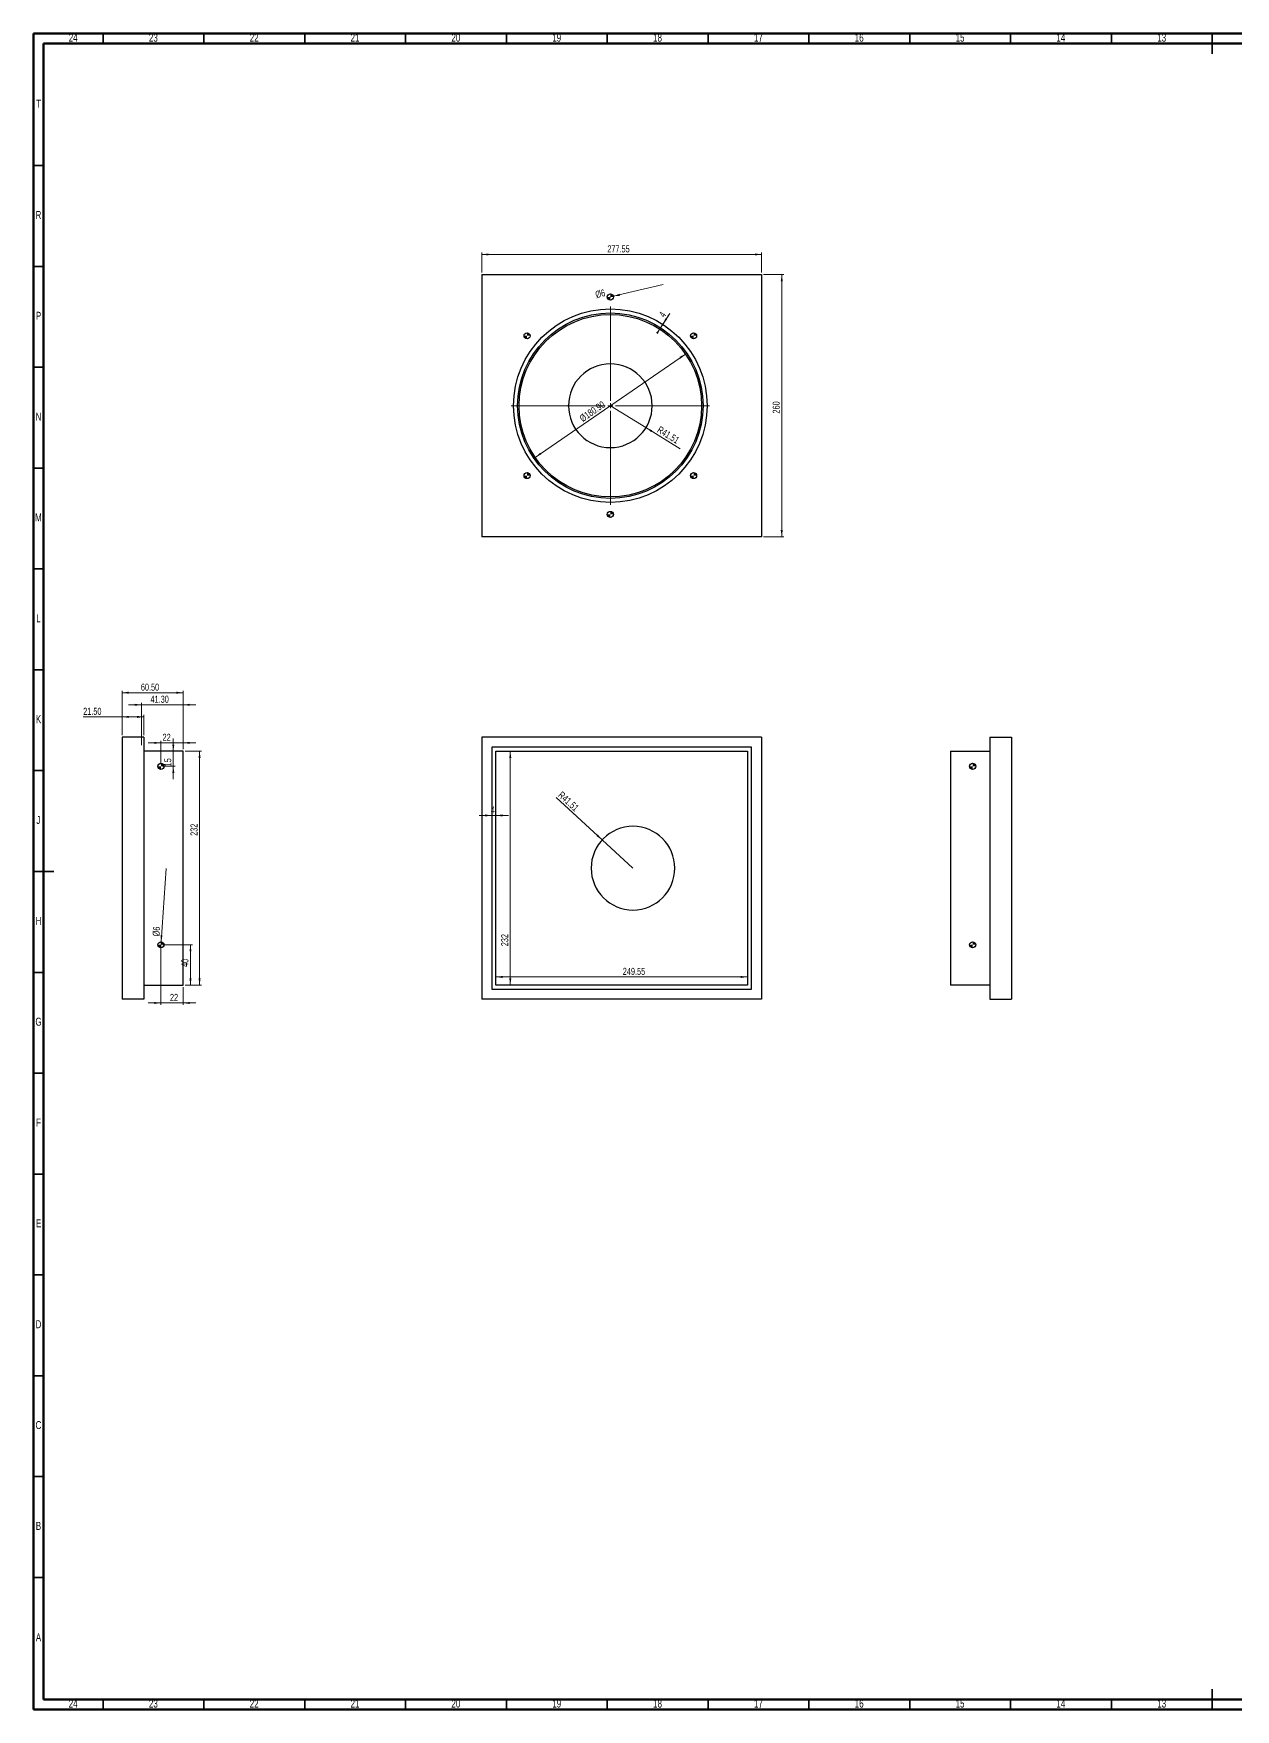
# Model space of a CAD drawing. Header units: millimetres. Extents: x 15 to 1184, y 5 to 836.
# Drawn here: x 15 to 611, y 5 to 836 of the extents above; entities that cross this region are included whole.
import ezdxf

# ---------------------------------------------------------------- set-up
doc = ezdxf.new("R2010")
doc.units = ezdxf.units.MM
doc.styles.add('SLDTEXTSTYLE0', font='TXT', dxfattribs={"width": 0.75})
doc.dimstyles.new('SLDDIMSTYLE0', dxfattribs={"dimtxt": 3.5, "dimasz": 3.302, "dimexe": 0, "dimexo": 0.0625, "dimgap": 0.875, "dimtad": 1, "dimlfac": 2, "dimrnd": 1e-09, "dimzin": 12, "dimdsep": 46, "dimtxsty": 'SLDTEXTSTYLE0', "dimsah": 1, "dimcen": 0.09, "dimadec": 0, "dimazin": 3, "dimtfac": 1, "dimtofl": 0, "dimtmove": 0, "dimatfit": 3, "dimfxl": 0, "dimfrac": 2, "dimtolj": 1, "dimtzin": 12, "dimarcsym": 0})
doc.dimstyles.new('SLDDIMSTYLE1', dxfattribs={"dimtxt": 3.5, "dimasz": 3.302, "dimexe": 0, "dimexo": 0.0625, "dimgap": 0.875, "dimtad": 1, "dimlfac": 2, "dimrnd": 1e-09, "dimzin": 12, "dimdsep": 46, "dimtxsty": 'SLDTEXTSTYLE0', "dimblk1": 'NONE', "dimsah": 1, "dimcen": 0, "dimadec": 0, "dimazin": 3, "dimtfac": 1, "dimtmove": 0, "dimatfit": 3, "dimldrblk": 'NONE', "dimfxl": 0, "dimfrac": 2, "dimtolj": 1, "dimtzin": 12, "dimarcsym": 0})
doc.dimstyles.new('SLDDIMSTYLE2', dxfattribs={"dimtxt": 3.5, "dimasz": 3.302, "dimexe": 0, "dimexo": 0.0625, "dimgap": 0.875, "dimtad": 1, "dimlfac": 2, "dimrnd": 1e-09, "dimzin": 4, "dimdsep": 46, "dimtxsty": 'SLDTEXTSTYLE0', "dimsah": 1, "dimcen": 0, "dimadec": 0, "dimazin": 1, "dimtfac": 1, "dimtmove": 0, "dimatfit": 3, "dimfxl": 0, "dimfrac": 2, "dimtolj": 1, "dimtzin": 12, "dimarcsym": 0})
doc.dimstyles.new('SLDDIMSTYLE3', dxfattribs={"dimtxt": 3.5, "dimasz": 3.302, "dimexe": 0, "dimexo": 0.0625, "dimgap": 0.875, "dimtad": 1, "dimlfac": 2, "dimrnd": 1e-09, "dimzin": 12, "dimdsep": 46, "dimtxsty": 'SLDTEXTSTYLE0', "dimsah": 1, "dimcen": 0.09, "dimadec": 0, "dimazin": 3, "dimtfac": 1, "dimtmove": 0, "dimatfit": 0, "dimfxl": 0, "dimfrac": 2, "dimtolj": 1, "dimtzin": 12, "dimarcsym": 0})
doc.dimstyles.new('SLDDIMSTYLE4', dxfattribs={"dimtxt": 3.5, "dimasz": 3.302, "dimexe": 0, "dimexo": 0.0625, "dimgap": 0.875, "dimtad": 1, "dimlfac": 2, "dimrnd": 1e-09, "dimzin": 12, "dimdsep": 46, "dimtxsty": 'SLDTEXTSTYLE0', "dimsah": 1, "dimcen": 0, "dimadec": 0, "dimazin": 3, "dimtfac": 1, "dimtofl": 0, "dimtmove": 0, "dimatfit": 3, "dimfxl": 0, "dimfrac": 2, "dimtolj": 1, "dimtzin": 12, "dimarcsym": 0})
doc.dimstyles.new('SLDDIMSTYLE5', dxfattribs={"dimtxt": 3.5, "dimasz": 3.302, "dimexe": 0, "dimexo": 0.0625, "dimgap": 0.875, "dimtad": 1, "dimlfac": 2, "dimrnd": 1e-09, "dimzin": 4, "dimdsep": 46, "dimtxsty": 'SLDTEXTSTYLE0', "dimsah": 1, "dimcen": 0.09, "dimadec": 0, "dimazin": 1, "dimtfac": 1, "dimtofl": 0, "dimtmove": 0, "dimatfit": 3, "dimfxl": 0, "dimfrac": 2, "dimtolj": 1, "dimtzin": 12, "dimarcsym": 0})
doc.dimstyles.new('SLDDIMSTYLE6', dxfattribs={"dimtxt": 3.5, "dimasz": 3.302, "dimexe": 0, "dimexo": 0.0625, "dimgap": 0.875, "dimtad": 1, "dimlfac": 2, "dimrnd": 1e-09, "dimzin": 4, "dimdsep": 46, "dimtxsty": 'SLDTEXTSTYLE0', "dimsah": 1, "dimcen": 0.09, "dimadec": 0, "dimazin": 1, "dimtfac": 1, "dimtmove": 0, "dimatfit": 0, "dimfxl": 0, "dimfrac": 2, "dimtolj": 1, "dimtzin": 12, "dimarcsym": 0})

# ---------------------------------------------------------------- blocks, each defined once
blk = doc.blocks.new('_D')
at = {"color": 7, "linetype": 'Continuous', "lineweight": 18}
for p, q in [((237.25, 717.45), (237.25, 727.45)), ((237.25, 726.45), (376.02, 726.45)), ((376.02, 717.45), (376.02, 727.45))]:
    blk.add_line(p, q, dxfattribs=at)
for points in [[(237.25, 726.45), (240.55, 725.94), (240.55, 726.96)], [(376.02, 726.45), (372.72, 726.96), (372.72, 725.94)]]:
    blk.add_solid(points, dxfattribs=at)
at = {"color": 7, "linetype": 'Continuous', "lineweight": 18, "insert": (299.52, 730.96), "char_height": 3.5, "attachment_point": 1, "style": 'SLDTEXTSTYLE0'}
blk.add_mtext('277.55', dxfattribs=at)
blk = doc.blocks.new('_D_1')
at = {"color": 7, "linetype": 'Continuous', "lineweight": 18}
for p, q in [((377.02, 716.45), (387.02, 716.45)), ((386.02, 716.45), (386.02, 586.45)), ((377.02, 586.45), (387.02, 586.45))]:
    blk.add_line(p, q, dxfattribs=at)
for points in [[(386.02, 716.45), (385.51, 713.15), (386.53, 713.15)], [(386.02, 586.45), (386.53, 589.75), (385.51, 589.75)]]:
    blk.add_solid(points, dxfattribs=at)
at = {"color": 7, "linetype": 'Continuous', "lineweight": 18, "insert": (381.51, 647.57), "char_height": 3.5, "attachment_point": 1, "rotation": 90, "style": 'SLDTEXTSTYLE0'}
blk.add_mtext('260', dxfattribs=at)
blk = doc.blocks.new('_D_2')
at = {"color": 7, "linetype": 'Continuous', "lineweight": 18}
for q in [(327.26, 711.5), (299.56, 705.02)]:
    blk.add_line((302.48, 705.71), q, dxfattribs=at)
blk.add_solid([(302.48, 705.71), (305.81, 705.96), (305.58, 706.95)], dxfattribs=at)
at = {"color": 7, "linetype": 'Continuous', "lineweight": 18, "insert": (293.25, 708.18), "char_height": 3.5, "attachment_point": 1, "rotation": 13.15588, "style": 'SLDTEXTSTYLE0'}
blk.add_mtext('%%c6', dxfattribs=at)
blk = doc.blocks.new('_None')
blk = doc.blocks.new('_D_3')
at = {"color": 7, "linetype": 'Continuous', "lineweight": 18}
blk.add_line((338.29, 677.07), (263.76, 625.83), dxfattribs=at)
for points in [[(338.29, 677.07), (335.28, 675.62), (335.86, 674.78)], [(263.76, 625.83), (266.76, 627.28), (266.19, 628.12)]]:
    blk.add_solid(points, dxfattribs=at)
at = {"color": 7, "linetype": 'Continuous', "lineweight": 18, "insert": (285.33, 646.14), "char_height": 3.5, "attachment_point": 1, "rotation": 34.50977, "style": 'SLDTEXTSTYLE0'}
blk.add_mtext('%%c180.90', dxfattribs=at)
blk = doc.blocks.new('_D_4')
at = {"color": 7, "linetype": 'Continuous', "lineweight": 18}
for p, q in [((325.93, 690.09), (330.06, 696.51)), ((327.01, 691.78), (325.93, 690.09)), ((327.01, 691.78), (330.45, 697.11))]:
    blk.add_line(p, q, dxfattribs=at)
for points in [[(325.93, 690.09), (323.71, 687.59), (324.57, 687.04)], [(327.01, 691.78), (329.23, 694.28), (328.38, 694.83)]]:
    blk.add_solid(points, dxfattribs=at)
at = {"color": 7, "linetype": 'Continuous', "lineweight": 18, "insert": (324.87, 696.78), "char_height": 3.5, "attachment_point": 1, "rotation": 57.19629, "style": 'SLDTEXTSTYLE0'}
blk.add_mtext('4', dxfattribs=at)
blk = doc.blocks.new('_D_5')
at = {"color": 7, "linetype": 'Continuous', "lineweight": 18}
for q in [(301.02, 651.45), (335.68, 630.11)]:
    blk.add_line((318.69, 640.57), q, dxfattribs=at)
blk.add_solid([(318.69, 640.57), (321.24, 638.4), (321.77, 639.27)], dxfattribs=at)
at = {"color": 7, "linetype": 'Continuous', "lineweight": 18, "insert": (325.72, 641.53), "char_height": 3.5, "attachment_point": 1, "rotation": 328.37071, "style": 'SLDTEXTSTYLE0'}
blk.add_mtext('R41.51', dxfattribs=at)
blk = doc.blocks.new('SW_CENTERMARKSYMBOL_0')
at = {"color": 0, "linetype": 'Continuous', "lineweight": 0}
for p, q in [((0, 2.5), (0, 49.225)), ((-2.5, 0), (-49.225, 0)), ((0, 0), (-1.25, 0)), ((0, 0), (0, 1.25)), ((0, 0), (0, -1.25)), ((0, 0), (1.25, 0)), ((2.5, 0), (49.225, 0)), ((0, -2.5), (0, -49.225))]:
    blk.add_line(p, q, dxfattribs=at)
blk = doc.blocks.new('SW_DOWELSYMBOL_0')
at = {"linetype": 'Continuous', "lineweight": 0}
h = blk.add_hatch(color=0, dxfattribs=at)
edge = h.paths.add_edge_path(flags=0)
edge.add_arc((0, 0), 1.5, 180, 270)
edge.add_line((0, -1.5), (0, 0))
edge.add_line((0, 0), (-1.5, 0))
h = blk.add_hatch(color=0, dxfattribs=at)
edge = h.paths.add_edge_path(flags=0)
edge.add_arc((0, 0), 1.5, 0, 90)
edge.add_line((0, 1.5), (0, 0))
edge.add_line((0, 0), (1.5, 0))
at = {"color": 0, "linetype": 'Continuous', "lineweight": 0}
blk.add_circle((0, 0), 1.5, dxfattribs=at)
blk = doc.blocks.new('SW_DOWELSYMBOL_1')
at = {"linetype": 'Continuous', "lineweight": 0}
h = blk.add_hatch(color=0, dxfattribs=at)
edge = h.paths.add_edge_path(flags=0)
edge.add_arc((0, 0), 1.5, 180, 270)
edge.add_line((0, -1.5), (0, 0))
edge.add_line((0, 0), (-1.5, 0))
h = blk.add_hatch(color=0, dxfattribs=at)
edge = h.paths.add_edge_path(flags=0)
edge.add_arc((0, 0), 1.5, 0, 90)
edge.add_line((0, 1.5), (0, 0))
edge.add_line((0, 0), (1.5, 0))
at = {"color": 0, "linetype": 'Continuous', "lineweight": 0}
blk.add_circle((0, 0), 1.5, dxfattribs=at)
blk = doc.blocks.new('SW_DOWELSYMBOL_2')
at = {"linetype": 'Continuous', "lineweight": 0}
h = blk.add_hatch(color=0, dxfattribs=at)
edge = h.paths.add_edge_path(flags=0)
edge.add_arc((0, 0), 1.5, 180, 270)
edge.add_line((0, -1.5), (0, 0))
edge.add_line((0, 0), (-1.5, 0))
h = blk.add_hatch(color=0, dxfattribs=at)
edge = h.paths.add_edge_path(flags=0)
edge.add_arc((0, 0), 1.5, 0, 90)
edge.add_line((0, 1.5), (0, 0))
edge.add_line((0, 0), (1.5, 0))
at = {"color": 0, "linetype": 'Continuous', "lineweight": 0}
blk.add_circle((0, 0), 1.5, dxfattribs=at)
blk = doc.blocks.new('SW_DOWELSYMBOL_3')
at = {"linetype": 'Continuous', "lineweight": 0}
h = blk.add_hatch(color=0, dxfattribs=at)
edge = h.paths.add_edge_path(flags=0)
edge.add_arc((0, 0), 1.5, 180, 270)
edge.add_line((0, -1.5), (0, 0))
edge.add_line((0, 0), (-1.5, 0))
h = blk.add_hatch(color=0, dxfattribs=at)
edge = h.paths.add_edge_path(flags=0)
edge.add_arc((0, 0), 1.5, 0, 90)
edge.add_line((0, 1.5), (0, 0))
edge.add_line((0, 0), (1.5, 0))
at = {"color": 0, "linetype": 'Continuous', "lineweight": 0}
blk.add_circle((0, 0), 1.5, dxfattribs=at)
blk = doc.blocks.new('SW_DOWELSYMBOL_4')
at = {"linetype": 'Continuous', "lineweight": 0}
h = blk.add_hatch(color=0, dxfattribs=at)
edge = h.paths.add_edge_path(flags=0)
edge.add_arc((0, 0), 1.5, 180, 270)
edge.add_line((0, -1.5), (0, 0))
edge.add_line((0, 0), (-1.5, 0))
h = blk.add_hatch(color=0, dxfattribs=at)
edge = h.paths.add_edge_path(flags=0)
edge.add_arc((0, 0), 1.5, 0, 90)
edge.add_line((0, 1.5), (0, 0))
edge.add_line((0, 0), (1.5, 0))
at = {"color": 0, "linetype": 'Continuous', "lineweight": 0}
blk.add_circle((0, 0), 1.5, dxfattribs=at)
blk = doc.blocks.new('SW_DOWELSYMBOL_5')
at = {"linetype": 'Continuous', "lineweight": 0}
h = blk.add_hatch(color=0, dxfattribs=at)
edge = h.paths.add_edge_path(flags=0)
edge.add_arc((0, 0), 1.5, 180, 270)
edge.add_line((0, -1.5), (0, 0))
edge.add_line((0, 0), (-1.5, 0))
h = blk.add_hatch(color=0, dxfattribs=at)
edge = h.paths.add_edge_path(flags=0)
edge.add_arc((0, 0), 1.5, 0, 90)
edge.add_line((0, 1.5), (0, 0))
edge.add_line((0, 0), (1.5, 0))
at = {"color": 0, "linetype": 'Continuous', "lineweight": 0}
blk.add_circle((0, 0), 1.5, dxfattribs=at)
blk = doc.blocks.new('_D_6')
at = {"color": 7, "linetype": 'Continuous', "lineweight": 18}
for q in [(274.1, 457.18), (312.25, 422.15)]:
    blk.add_line((296.96, 436.19), q, dxfattribs=at)
blk.add_solid([(296.96, 436.19), (294.87, 438.79), (294.18, 438.05)], dxfattribs=at)
at = {"color": 7, "linetype": 'Continuous', "lineweight": 18, "insert": (277.15, 460.5), "char_height": 3.5, "attachment_point": 1, "rotation": 317.44119, "style": 'SLDTEXTSTYLE0'}
blk.add_mtext('R41.51', dxfattribs=at)
blk = doc.blocks.new('_D_7')
at = {"color": 7, "linetype": 'Continuous', "lineweight": 18}
for p, q in [((245.25, 480.15), (252.41, 480.15)), ((251.41, 364.15), (251.41, 480.15)), ((245.25, 364.15), (252.41, 364.15))]:
    blk.add_line(p, q, dxfattribs=at)
for points in [[(251.41, 480.15), (250.91, 476.85), (251.92, 476.85)], [(251.41, 364.15), (251.92, 367.45), (250.91, 367.45)]]:
    blk.add_solid(points, dxfattribs=at)
at = {"color": 7, "linetype": 'Continuous', "lineweight": 18, "insert": (246.9, 383.45), "char_height": 3.5, "attachment_point": 1, "rotation": 90, "style": 'SLDTEXTSTYLE0'}
blk.add_mtext('232', dxfattribs=at)
blk = doc.blocks.new('_D_8')
at = {"color": 7, "linetype": 'Continuous', "lineweight": 18}
for p, q in [((244.25, 365.15), (244.25, 369.22)), ((369.02, 368.22), (244.25, 368.22)), ((369.02, 365.15), (369.02, 369.22))]:
    blk.add_line(p, q, dxfattribs=at)
for points in [[(244.25, 368.22), (247.55, 367.71), (247.55, 368.73)], [(369.02, 368.22), (365.72, 368.73), (365.72, 367.71)]]:
    blk.add_solid(points, dxfattribs=at)
at = {"color": 7, "linetype": 'Continuous', "lineweight": 18, "insert": (307.2, 372.73), "char_height": 3.5, "attachment_point": 1, "style": 'SLDTEXTSTYLE0'}
blk.add_mtext('249.55', dxfattribs=at)
blk = doc.blocks.new('_D_9')
at = {"color": 7, "linetype": 'Continuous', "lineweight": 18}
for p, q in [((242.25, 448.29), (235.9, 448.29)), ((242.25, 448.29), (244.25, 448.29)), ((244.25, 448.29), (250.6, 448.29))]:
    blk.add_line(p, q, dxfattribs=at)
for points in [[(242.25, 448.29), (238.95, 448.79), (238.95, 447.78)], [(244.25, 448.29), (247.55, 447.78), (247.55, 448.79)]]:
    blk.add_solid(points, dxfattribs=at)
at = {"color": 7, "linetype": 'Continuous', "lineweight": 18, "insert": (241.83, 452.8), "char_height": 3.5, "attachment_point": 1, "style": 'SLDTEXTSTYLE0'}
blk.add_mtext('4', dxfattribs=at)
blk = doc.blocks.new('SW_DOWELSYMBOL_6')
at = {"linetype": 'Continuous', "lineweight": 0}
h = blk.add_hatch(color=0, dxfattribs=at)
edge = h.paths.add_edge_path(flags=0)
edge.add_arc((0, 0), 1.5, 180, 270)
edge.add_line((0, -1.5), (0, 0))
edge.add_line((0, 0), (-1.5, 0))
h = blk.add_hatch(color=0, dxfattribs=at)
edge = h.paths.add_edge_path(flags=0)
edge.add_arc((0, 0), 1.5, 0, 90)
edge.add_line((0, 1.5), (0, 0))
edge.add_line((0, 0), (1.5, 0))
at = {"color": 0, "linetype": 'Continuous', "lineweight": 0}
blk.add_circle((0, 0), 1.5, dxfattribs=at)
blk = doc.blocks.new('SW_DOWELSYMBOL_7')
at = {"linetype": 'Continuous', "lineweight": 0}
h = blk.add_hatch(color=0, dxfattribs=at)
edge = h.paths.add_edge_path(flags=0)
edge.add_arc((0, 0), 1.5, 180, 270)
edge.add_line((0, -1.5), (0, 0))
edge.add_line((0, 0), (-1.5, 0))
h = blk.add_hatch(color=0, dxfattribs=at)
edge = h.paths.add_edge_path(flags=0)
edge.add_arc((0, 0), 1.5, 0, 90)
edge.add_line((0, 1.5), (0, 0))
edge.add_line((0, 0), (1.5, 0))
at = {"color": 0, "linetype": 'Continuous', "lineweight": 0}
blk.add_circle((0, 0), 1.5, dxfattribs=at)
blk = doc.blocks.new('_D_10')
at = {"color": 7, "linetype": 'Continuous', "lineweight": 18}
for p, q in [((58.91, 488.15), (58.91, 510.15)), ((58.91, 509.15), (89.16, 509.15)), ((89.16, 481.15), (89.16, 510.15))]:
    blk.add_line(p, q, dxfattribs=at)
for points in [[(58.91, 509.15), (62.21, 508.64), (62.21, 509.66)], [(89.16, 509.15), (85.86, 509.66), (85.86, 508.64)]]:
    blk.add_solid(points, dxfattribs=at)
at = {"color": 7, "linetype": 'Continuous', "lineweight": 18, "insert": (68.22, 513.66), "char_height": 3.5, "attachment_point": 1, "style": 'SLDTEXTSTYLE0'}
blk.add_mtext('60.50', dxfattribs=at)
blk = doc.blocks.new('_D_11')
at = {"color": 7, "linetype": 'Continuous', "lineweight": 18}
for p, q in [((68.51, 503.15), (62.16, 503.15)), ((68.51, 483.15), (68.51, 504.15)), ((89.16, 503.15), (68.51, 503.15)), ((89.16, 481.15), (89.16, 504.15)), ((89.16, 503.15), (95.51, 503.15))]:
    blk.add_line(p, q, dxfattribs=at)
for points in [[(68.51, 503.15), (65.21, 503.66), (65.21, 502.64)], [(89.16, 503.15), (92.46, 502.64), (92.46, 503.66)]]:
    blk.add_solid(points, dxfattribs=at)
at = {"color": 7, "linetype": 'Continuous', "lineweight": 18, "insert": (73.02, 507.66), "char_height": 3.5, "attachment_point": 1, "style": 'SLDTEXTSTYLE0'}
blk.add_mtext('41.30', dxfattribs=at)
blk = doc.blocks.new('_D_12')
at = {"color": 7, "linetype": 'Continuous', "lineweight": 18}
for p, q in [((58.91, 497.15), (39.63, 497.15)), ((58.91, 488.15), (58.91, 498.15)), ((69.66, 497.15), (58.91, 497.15)), ((69.66, 488.15), (69.66, 498.15))]:
    blk.add_line(p, q, dxfattribs=at)
for points in [[(58.91, 497.15), (62.21, 496.64), (62.21, 497.66)], [(69.66, 497.15), (66.36, 497.66), (66.36, 496.64)]]:
    blk.add_solid(points, dxfattribs=at)
at = {"color": 7, "linetype": 'Continuous', "lineweight": 18, "insert": (39.63, 501.66), "char_height": 3.5, "attachment_point": 1, "style": 'SLDTEXTSTYLE0'}
blk.add_mtext('21.50', dxfattribs=at)
blk = doc.blocks.new('_D_13')
at = {"color": 7, "linetype": 'Continuous', "lineweight": 18}
for q in [(80.83, 421.96), (78.05, 382.65)]:
    blk.add_line((78.26, 385.65), q, dxfattribs=at)
blk.add_solid([(78.26, 385.65), (79, 388.9), (77.99, 388.98)], dxfattribs=at)
at = {"color": 7, "linetype": 'Continuous', "lineweight": 18, "insert": (73.97, 388.49), "char_height": 3.5, "attachment_point": 1, "rotation": 85.95781, "style": 'SLDTEXTSTYLE0'}
blk.add_mtext('%%c6', dxfattribs=at)
blk = doc.blocks.new('_D_14')
at = {"color": 7, "linetype": 'Continuous', "lineweight": 18}
for p, q in [((90.16, 480.15), (98.35, 480.15)), ((97.35, 364.15), (97.35, 480.15)), ((90.16, 364.15), (98.35, 364.15))]:
    blk.add_line(p, q, dxfattribs=at)
for points in [[(97.35, 480.15), (96.84, 476.85), (97.85, 476.85)], [(97.35, 364.15), (97.85, 367.45), (96.84, 367.45)]]:
    blk.add_solid(points, dxfattribs=at)
at = {"color": 7, "linetype": 'Continuous', "lineweight": 18, "insert": (92.83, 438.17), "char_height": 3.5, "attachment_point": 1, "rotation": 90, "style": 'SLDTEXTSTYLE0'}
blk.add_mtext('232', dxfattribs=at)
blk = doc.blocks.new('_D_15')
at = {"color": 7, "linetype": 'Continuous', "lineweight": 18}
for p, q in [((84.32, 480.15), (84.32, 486.5)), ((84.32, 480.15), (84.32, 472.65)), ((79.16, 472.65), (85.32, 472.65)), ((84.32, 472.65), (84.32, 466.3))]:
    blk.add_line(p, q, dxfattribs=at)
for points in [[(84.32, 480.15), (84.83, 483.45), (83.81, 483.45)], [(84.32, 472.65), (83.81, 469.35), (84.83, 469.35)]]:
    blk.add_solid(points, dxfattribs=at)
at = {"color": 7, "linetype": 'Continuous', "lineweight": 18, "insert": (79.81, 472.63), "char_height": 3.5, "attachment_point": 1, "rotation": 90, "style": 'SLDTEXTSTYLE0'}
blk.add_mtext('15', dxfattribs=at)
blk = doc.blocks.new('_D_16')
at = {"color": 7, "linetype": 'Continuous', "lineweight": 18}
for p, q in [((78.16, 484.29), (71.81, 484.29)), ((78.16, 473.65), (78.16, 485.29)), ((78.16, 484.29), (89.16, 484.29)), ((89.16, 481.15), (89.16, 485.29)), ((89.16, 484.29), (95.51, 484.29))]:
    blk.add_line(p, q, dxfattribs=at)
for points in [[(78.16, 484.29), (74.86, 484.8), (74.86, 483.78)], [(89.16, 484.29), (92.46, 483.78), (92.46, 484.8)]]:
    blk.add_solid(points, dxfattribs=at)
at = {"color": 7, "linetype": 'Continuous', "lineweight": 18, "insert": (78.99, 488.8), "char_height": 3.5, "attachment_point": 1, "style": 'SLDTEXTSTYLE0'}
blk.add_mtext('22', dxfattribs=at)
blk = doc.blocks.new('_D_17')
at = {"color": 7, "linetype": 'Continuous', "lineweight": 18}
for p, q in [((78.16, 383.15), (78.16, 354.31)), ((89.16, 363.15), (89.16, 354.31)), ((78.16, 355.31), (71.81, 355.31)), ((78.16, 355.31), (89.16, 355.31)), ((89.16, 355.31), (95.51, 355.31))]:
    blk.add_line(p, q, dxfattribs=at)
for points in [[(78.16, 355.31), (74.86, 355.82), (74.86, 354.8)], [(89.16, 355.31), (92.46, 354.8), (92.46, 355.82)]]:
    blk.add_solid(points, dxfattribs=at)
at = {"color": 7, "linetype": 'Continuous', "lineweight": 18, "insert": (82.66, 359.82), "char_height": 3.5, "attachment_point": 1, "style": 'SLDTEXTSTYLE0'}
blk.add_mtext('22', dxfattribs=at)
blk = doc.blocks.new('_D_18')
at = {"color": 7, "linetype": 'Continuous', "lineweight": 18}
for p, q in [((79.16, 384.15), (93.83, 384.15)), ((92.83, 384.15), (92.83, 364.15)), ((90.16, 364.15), (93.83, 364.15))]:
    blk.add_line(p, q, dxfattribs=at)
for points in [[(92.83, 384.15), (92.33, 380.85), (93.34, 380.85)], [(92.83, 364.15), (93.34, 367.45), (92.33, 367.45)]]:
    blk.add_solid(points, dxfattribs=at)
at = {"color": 7, "linetype": 'Continuous', "lineweight": 18, "insert": (88.32, 373.16), "char_height": 3.5, "attachment_point": 1, "rotation": 90, "style": 'SLDTEXTSTYLE0'}
blk.add_mtext('40', dxfattribs=at)
blk = doc.blocks.new('SW_DOWELSYMBOL_8')
at = {"linetype": 'Continuous', "lineweight": 0}
h = blk.add_hatch(color=0, dxfattribs=at)
edge = h.paths.add_edge_path(flags=0)
edge.add_arc((0, 0), 1.5, 180, 270)
edge.add_line((0, -1.5), (0, 0))
edge.add_line((0, 0), (-1.5, 0))
h = blk.add_hatch(color=0, dxfattribs=at)
edge = h.paths.add_edge_path(flags=0)
edge.add_arc((0, 0), 1.5, 0, 90)
edge.add_line((0, 1.5), (0, 0))
edge.add_line((0, 0), (1.5, 0))
at = {"color": 0, "linetype": 'Continuous', "lineweight": 0}
blk.add_circle((0, 0), 1.5, dxfattribs=at)
blk = doc.blocks.new('SW_DOWELSYMBOL_9')
at = {"linetype": 'Continuous', "lineweight": 0}
h = blk.add_hatch(color=0, dxfattribs=at)
edge = h.paths.add_edge_path(flags=0)
edge.add_arc((0, 0), 1.5, 180, 270)
edge.add_line((0, -1.5), (0, 0))
edge.add_line((0, 0), (-1.5, 0))
h = blk.add_hatch(color=0, dxfattribs=at)
edge = h.paths.add_edge_path(flags=0)
edge.add_arc((0, 0), 1.5, 0, 90)
edge.add_line((0, 1.5), (0, 0))
edge.add_line((0, 0), (1.5, 0))
at = {"color": 0, "linetype": 'Continuous', "lineweight": 0}
blk.add_circle((0, 0), 1.5, dxfattribs=at)

msp = doc.modelspace()

# ---------------------------------------------------------------- linework, layer by layer
at = {"color": 7, "linetype": 'Continuous', "lineweight": 70}
for p, q in [((15, 5), (15, 836)), ((15, 836), (1184, 836)), ((20, 10), (20, 831)), ((20, 831), (1179, 831)), ((1179, 10), (20, 10)), ((1184, 5), (15, 5))]:
    msp.add_line(p, q, dxfattribs=at)
at = {"color": 7, "linetype": 'Continuous', "lineweight": 35}
for p, q in [((49.5, 831), (49.5, 836)), ((99.5, 831), (99.5, 836)), ((149.5, 831), (149.5, 836)), ((199.5, 831), (199.5, 836)), ((249.5, 831), (249.5, 836)), ((299.5, 831), (299.5, 836)), ((349.5, 831), (349.5, 836)), ((399.5, 831), (399.5, 836)), ((449.5, 831), (449.5, 836)), ((499.5, 831), (499.5, 836)), ((549.5, 831), (549.5, 836)), ((599.5, 836), (599.5, 826)), ((599.5, 831), (599.5, 836)), ((20, 770.5), (15, 770.5)), ((20, 720.5), (15, 720.5)), ((20, 670.5), (15, 670.5)), ((20, 620.5), (15, 620.5)), ((20, 570.5), (15, 570.5)), ((20, 520.5), (15, 520.5)), ((20, 470.5), (15, 470.5)), ((15, 420.5), (25, 420.5)), ((20, 420.5), (15, 420.5)), ((20, 370.5), (15, 370.5)), ((20, 320.5), (15, 320.5)), ((20, 270.5), (15, 270.5)), ((20, 220.5), (15, 220.5)), ((20, 170.5), (15, 170.5)), ((20, 120.5), (15, 120.5)), ((20, 70.5), (15, 70.5)), ((49.5, 10), (49.5, 5)), ((99.5, 10), (99.5, 5)), ((149.5, 10), (149.5, 5)), ((199.5, 10), (199.5, 5)), ((249.5, 10), (249.5, 5)), ((299.5, 10), (299.5, 5)), ((349.5, 10), (349.5, 5)), ((399.5, 10), (399.5, 5)), ((449.5, 10), (449.5, 5)), ((499.5, 10), (499.5, 5)), ((549.5, 10), (549.5, 5)), ((599.5, 5), (599.5, 15)), ((599.5, 10), (599.5, 5))]:
    msp.add_line(p, q, dxfattribs=at)
at = {"color": 7, "linetype": 'Continuous', "lineweight": 25}
for p, q in [((237.2479, 716.4515), (237.2479, 586.4515)), ((237.2479, 716.4515), (376.0229, 716.4515)), ((376.0229, 716.4515), (376.0229, 586.4515)), ((280.0229, 651.4565), (280.0229, 651.4515)), ((280.2679, 651.4565), (280.0229, 651.4565)), ((280.0229, 651.4515), (280.2679, 651.4515)), ((376.0229, 586.4515), (237.2479, 586.4515)), ((69.6592, 487.1497), (58.9092, 487.1497)), ((58.9092, 487.1497), (58.9092, 357.1497)), ((69.6592, 487.1497), (69.6592, 357.1497)), ((237.2479, 487.1497), (237.2479, 357.1497)), ((376.0229, 487.1497), (237.2479, 487.1497)), ((371.0229, 482.1497), (242.2479, 482.1497)), ((242.2479, 482.1497), (242.2479, 362.1497)), ((371.0229, 362.1497), (371.0229, 482.1497)), ((376.0229, 487.1497), (376.0229, 357.1497)), ((489.173, 487.1497), (499.923, 487.1497)), ((489.173, 487.1497), (489.173, 357.1497)), ((499.923, 487.1497), (499.923, 357.1497)), ((89.1592, 480.1497), (69.6592, 480.1497)), ((89.1592, 364.1497), (89.1592, 480.1497)), ((244.2479, 364.1497), (244.2479, 480.1497)), ((244.2479, 480.1497), (369.0229, 480.1497)), ((369.0229, 480.1497), (369.0229, 364.1497)), ((469.673, 480.1497), (469.673, 364.1497)), ((469.673, 480.1497), (489.173, 480.1497)), ((333.0029, 422.1547), (333.2479, 422.1547)), ((333.2479, 422.1497), (333.0029, 422.1497)), ((333.2479, 422.1547), (333.2479, 422.1497)), ((69.6592, 364.1497), (89.1592, 364.1497)), ((242.2479, 362.1497), (371.0229, 362.1497)), ((369.0229, 364.1497), (244.2479, 364.1497)), ((489.173, 364.1497), (469.673, 364.1497)), ((69.6592, 357.1497), (58.9092, 357.1497)), ((376.0229, 357.1497), (237.2479, 357.1497)), ((489.173, 357.1497), (499.923, 357.1497))]:
    msp.add_line(p, q, dxfattribs=at)
for centre, radius in [((301.0229, 705.364), 1.5), ((301.0229, 651.4515), 47.975), ((301.0229, 651.4515), 45.975), ((301.0229, 651.4515), 45.225), ((259.7235, 686.1058), 1.5), ((342.3223, 686.1058), 1.5), ((259.7235, 616.7973), 1.5), ((342.3223, 616.7973), 1.5), ((301.0229, 597.539), 1.5), ((78.1592, 472.6497), 1.5), ((480.673, 472.6497), 1.5), ((78.1592, 384.1497), 1.5), ((480.673, 384.1497), 1.5)]:
    msp.add_circle(centre, radius, dxfattribs=at)
for centre, start, end in [((301.0229, 651.4515), 180, 179.9861971), ((312.2479, 422.1497), 0.0138029, 0)]:
    msp.add_arc(centre, 20.755, start, end, dxfattribs=at)

# ---------------------------------------------------------------- block references
at = {"color": 7, "linetype": 'Continuous', "lineweight": 0}
for name, p in [('SW_DOWELSYMBOL_5', (301.0229, 705.364)), ('SW_CENTERMARKSYMBOL_0', (301.0229, 651.4515)), ('SW_DOWELSYMBOL_0', (259.7235, 686.1058)), ('SW_DOWELSYMBOL_4', (342.3223, 686.1058)), ('SW_DOWELSYMBOL_1', (259.7235, 616.7973)), ('SW_DOWELSYMBOL_3', (342.3223, 616.7973)), ('SW_DOWELSYMBOL_2', (301.0229, 597.539)), ('SW_DOWELSYMBOL_9', (78.1592, 472.6497)), ('SW_DOWELSYMBOL_7', (480.673, 472.6497)), ('SW_DOWELSYMBOL_8', (78.1592, 384.1497)), ('SW_DOWELSYMBOL_6', (480.673, 384.1497))]:
    msp.add_blockref(name, p, dxfattribs=at)

# ---------------------------------------------------------------- texts
at = {"color": 7, "linetype": 'Continuous', "lineweight": 0, "attachment_point": 2, "style": 'SLDTEXTSTYLE0'}
for s, insert, char_height in [('24', (34.6701, 835.9205), 3.96875), ('23', (74.4201, 835.9205), 3.96875), ('22', (124.4201, 835.9205), 3.96875), ('21', (174.4201, 835.9205), 3.96875), ('20', (224.4201, 835.9205), 3.96875), ('19', (274.4201, 835.9205), 3.96875), ('18', (324.4201, 835.9205), 3.96875), ('17', (374.4201, 835.9205), 3.96875), ('16', (424.4201, 835.9205), 3.96875), ('15', (474.4201, 835.9205), 3.96875), ('14', (524.4201, 835.9205), 3.96875), ('13', (574.4201, 835.9205), 3.96875), ('T', (17.5501, 803.1705), 3.9688), ('R', (17.4444, 748.0166), 3.9688), ('P', (17.4848, 698.0166), 3.9688), ('N', (17.4637, 648.0166), 3.9688), ('M', (17.4237, 598.0166), 3.9688), ('L', (17.4545, 548.0166), 3.9688), ('K', (17.4885, 498.0166), 3.9688), ('J', (17.4031, 448.0166), 3.9688), ('H', (17.4904, 398.0166), 3.9688), ('G', (17.4867, 348.0166), 3.9688), ('F', (17.4577, 298.0166), 3.9688), ('E', (17.5078, 248.0166), 3.9688), ('D', (17.4527, 198.0166), 3.9688), ('C', (17.4587, 148.0166), 3.9688), ('B', (17.4706, 98.0166), 3.9688), ('A', (17.4637, 42.7666), 3.9688), ('24', (34.6701, 9.9205), 3.96875), ('23', (74.4201, 9.9205), 3.96875), ('22', (124.4201, 9.9205), 3.96875), ('21', (174.4201, 9.9205), 3.96875), ('20', (224.4201, 9.9205), 3.96875), ('19', (274.4201, 9.9205), 3.96875), ('18', (324.4201, 9.9205), 3.96875), ('17', (374.4201, 9.9205), 3.96875), ('16', (424.4201, 9.9205), 3.96875), ('15', (474.4201, 9.9205), 3.96875), ('14', (524.4201, 9.9205), 3.96875), ('13', (574.4201, 9.9205), 3.96875)]:
    msp.add_mtext(s, dxfattribs=dict(at, insert=insert, char_height=char_height))

# ---------------------------------------------------------------- dimensions: what is measured, and where the dimension line sits
at = {"color": 7, "linetype": 'Continuous', "lineweight": 18}
for base, p1, p2, dimstyle, picture, middle in [((376.0229, 726.4515), (237.2479, 716.4515), (376.0229, 716.4515), 'SLDDIMSTYLE0', '_D', (306.6354, 726.4515)), ((89.1592, 509.1497), (58.9092, 487.1497), (89.1592, 480.1497), 'SLDDIMSTYLE5', '_D_10', (74.0342, 509.1497)), ((68.5092, 503.1497), (89.1592, 480.1497), (68.5092, 482.1497), 'SLDDIMSTYLE6', '_D_11', (78.8342, 503.1497)), ((58.9092, 497.1497), (69.6592, 487.1497), (58.9092, 487.1497), 'SLDDIMSTYLE5', '_D_12', (45.4474, 497.1497)), ((89.1592, 484.2918), (78.1592, 472.6497), (89.1592, 480.1497), 'SLDDIMSTYLE3', '_D_16', (81.579, 484.2918)), ((244.2479, 448.285), (242.2479, 482.1497), (244.2479, 480.1497), 'SLDDIMSTYLE3', '_D_9', (243.1224, 448.285)), ((89.1592, 355.3109), (78.1592, 384.1497), (89.1592, 364.1497), 'SLDDIMSTYLE3', '_D_17', (85.2422, 355.3109)), ((244.2479, 368.2207), (369.0229, 364.1497), (244.2479, 364.1497), 'SLDDIMSTYLE0', '_D_8', (314.3163, 368.2207))]:
    dim = msp.add_linear_dim(base=base, p1=p1, p2=p2, dimstyle=dimstyle, dxfattribs=at)
    dim.commit()
    dim.dimension.update_dxf_attribs({"geometry": picture, "text_midpoint": middle, "dimtype": 160})
for base, p1, p2, angle, dimstyle, picture, middle in [((386.0229, 586.4515), (376.0229, 716.4515), (376.0229, 586.4515), 90, 'SLDDIMSTYLE0', '_D_1', (386.0229, 651.4515)), ((325.9304, 690.095), (327.014, 691.776), (325.9304, 690.095), 57.1962934, 'SLDDIMSTYLE3', '_D_4', (329.3637, 695.4217)), ((84.3171, 472.6497), (89.1592, 480.1497), (78.1592, 472.6497), 90, 'SLDDIMSTYLE3', '_D_15', (84.3171, 475.213)), ((97.3461, 480.1497), (89.1592, 364.1497), (89.1592, 480.1497), 90, 'SLDDIMSTYLE0', '_D_14', (97.3461, 442.053)), ((251.4141, 480.1497), (244.2479, 364.1497), (244.2479, 480.1497), 90, 'SLDDIMSTYLE0', '_D_7', (251.4141, 387.3268)), ((92.8335, 364.1497), (78.1592, 384.1497), (89.1592, 364.1497), 90, 'SLDDIMSTYLE3', '_D_18', (92.8335, 375.7491))]:
    dim = msp.add_linear_dim(base=base, p1=p1, p2=p2, angle=angle, dimstyle=dimstyle, dxfattribs=at)
    dim.commit()
    dim.dimension.update_dxf_attribs({"geometry": picture, "text_midpoint": middle, "dimtype": 160})
for p1, p2, dimstyle, picture, middle in [((299.5623, 705.0226), (302.4835, 705.7054), 'SLDDIMSTYLE1', '_D_2', (310.7703, 707.6424)), ((338.2896, 677.0736), (263.7562, 625.8295), 'SLDDIMSTYLE2', '_D_3', (306.6354, 655.3103)), ((78.0535, 382.6534), (78.2649, 385.6459), 'SLDDIMSTYLE1', '_D_13', (79.65, 405.2454))]:
    dim = msp.add_diameter_dim_2p(p1=p1, p2=p2, dimstyle=dimstyle, dxfattribs=at)
    dim.commit()
    dim.dimension.update_dxf_attribs({"geometry": picture, "text_midpoint": middle, "dimtype": 163})
for center, mpoint, picture, middle in [((301.0229, 651.4515), (318.6949, 640.5672), '_D_5', (329.615, 633.8414)), ((312.2479, 422.1497), (296.9601, 436.1872), '_D_6', (279.3666, 452.342))]:
    dim = msp.add_radius_dim(center=center, mpoint=mpoint, dimstyle='SLDDIMSTYLE4', dxfattribs=at)
    dim.commit()
    dim.dimension.update_dxf_attribs({"geometry": picture, "text_midpoint": middle, "dimtype": 164})

doc.saveas('drawing.dxf')
